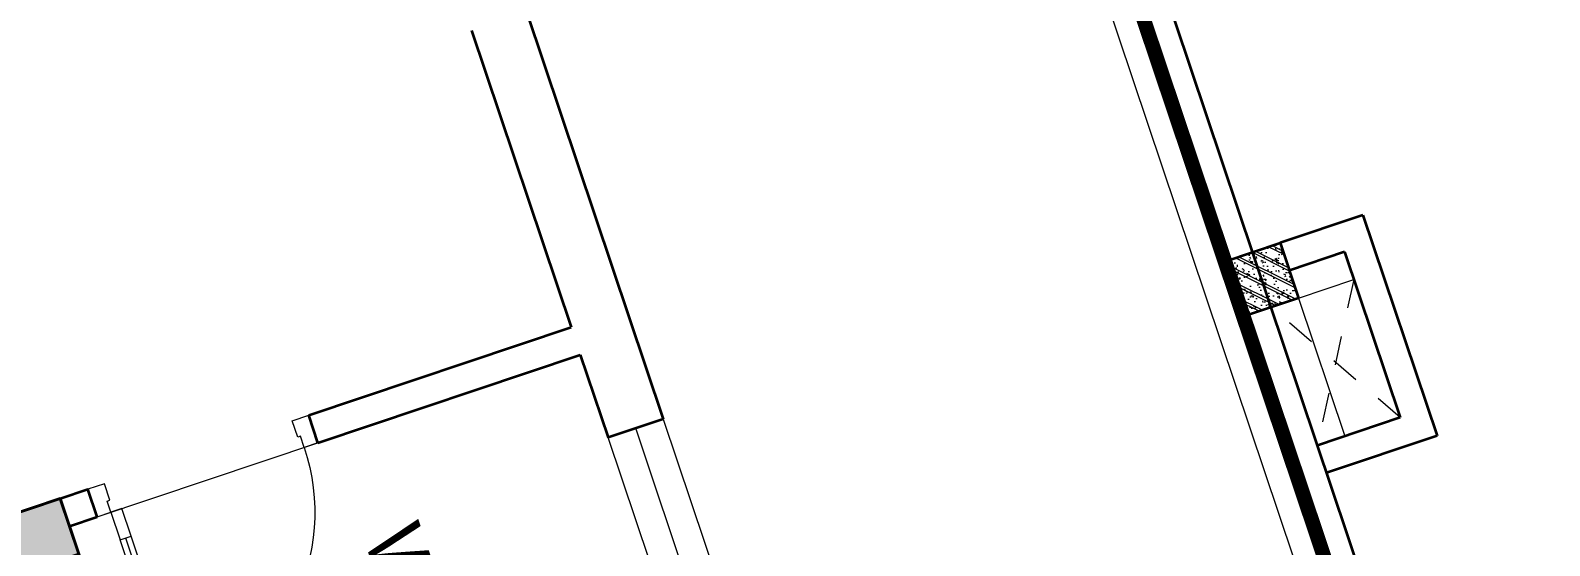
# Model space of a CAD drawing. Header units: metres. Extents: x 568336 to 569219, y 2065964 to 2066430.
# Drawn here: x 568492.28 to 568497.49, y 2066215.81 to 2066217.58 of the extents above; entities that cross this region are included whole.
import ezdxf

# ---------------------------------------------------------------- set-up
doc = ezdxf.new("R2010")
doc.units = ezdxf.units.M
for name, pattern in [('$AUDIT_BAD_LTYPE2', [0]), ('CENTER', [2, 1.25, -0.25, 0.25, -0.25]), ('HIDDEN', [0.375, 0.25, -0.125])]:
    doc.linetypes.add(name, pattern=pattern)
doc.layers.get('0').update_dxf_attribs({"linetype": 'CONTINUOUS'})
for name, color, linetype, lineweight in [('-CENTER', 143, 'CENTER', 13), ('-CONCRETE', 1, 'CONTINUOUS', 35), ('-DIM', 9, 'CONTINUOUS', 13), ('-DOOR', 137, 'CONTINUOUS', 9), ('-HATCH', 8, 'CONTINUOUS', 5), ('-HIDE', 3, 'HIDDEN', 13), ('-LINE1', 7, 'CONTINUOUS', 18), ('-LINE2', 252, 'CONTINUOUS', 9), ('-STEEL1', 1, 'CONTINUOUS', 35), ('-WALL', 4, 'CONTINUOUS', 35), ('TEXT25', 2, 'CONTINUOUS', 13)]:
    doc.layers.add(name, color=color, linetype=linetype, lineweight=lineweight)
doc.layers.add('-RANH GIOI LO DAT', color=12, linetype='CONTINUOUS')
doc.styles.add('SVN_AVO_thuong', font='')
doc.styles.get('SVN_AVO_thuong').set_extended_font_data('SVN-Avo')

# ---------------------------------------------------------------- blocks, each defined once
blk = doc.blocks.new('X-5M-DH-2-CORE$0$A$C75E80C28')
at = {"layer": '-LINE2', "linetype": 'Continuous', "ltscale": 2}
for p, q in [((-510.0000099998433, -21.5000000000291), (-510.0000099998579, -50.60000000000582)), ((-506.8000099998899, -21.5000000000291), (-510.0000099998433, -21.5000000000291)), ((-506.8000099998899, -21.5000000000291), (-506.8000099999044, -50.60000000000582)), ((506.8000100001227, -21.5), (510.0000100000761, -21.5)), ((506.8000100001227, -21.5), (506.8000100001082, -50.59999999997672)), ((510.0000100000761, -21.5), (510.0000100000616, -50.59999999997672)), ((-510.0000099998579, -108.5000000000291), (-510.0000099998433, -79.39999999999418)), ((-506.8000099999044, -108.5000000000291), (-506.8000099998899, -79.39999999999418)), ((-456.2000100000296, -56.79999999998836), (-500.6000099999364, -56.80000000001746)), ((-456.2000100000441, -60), (-500.600009999951, -60.0000000000291)), ((-456.2000100000296, -70), (-500.6000099999364, -70.0000000000291)), ((-456.2000100000296, -73.19999999995343), (-500.6000099999364, -73.19999999998254)), ((-453.2000100000441, -63), (-453.2000100000296, -67)), ((-450.0000099998579, -63), (-450.0000099998433, -67)), ((450.0000100000616, -63), (450.0000100000761, -67)), ((453.200010000015, -63), (453.2000100000296, -67)), ((456.2000100000296, -56.79999999998836), (500.6000100000529, -56.79999999998836)), ((456.200010000015, -60), (500.6000100000383, -60)), ((456.2000100000296, -70), (500.6000100000529, -70)), ((456.2000100000296, -73.19999999995343), (500.6000100000529, -73.19999999995343)), ((506.8000100001227, -108.5), (506.8000100001227, -79.39999999996508)), ((510.0000100000761, -108.5), (510.0000100000761, -79.39999999996508)), ((-731.0000002632733, -148.9999999649008), (730.9999997367267, -148.9999999649299)), ((-731.0000002698944, -1304.999999934109), (-731.0000002632733, -148.9999999649008)), ((-556.8000102631631, -112.4999999912397), (-560.0000102631166, -112.4999999912397)), ((456.800009736864, -112.4999999912397), (460.0000097368174, -112.4999999912397)), ((730.9999997301056, -1304.999999934109), (730.9999997367267, -148.9999999649299)), ((-700.0000002632733, -178.9999999649008), (699.9999997367267, -178.9999999649299)), ((-700.0000002699089, -1224.999999934109), (-700.0000002632733, -178.9999999649008)), ((699.9999997300911, -1224.999999934109), (699.9999997367267, -178.9999999649299)), ((-700.0000002699089, -1224.999999934109), (-400.0000002699089, -1224.999999934138)), ((-400.0000002698944, -1304.999999934138), (-400.0000002699089, -1224.999999934138)), ((699.9999997300911, -1224.999999934109), (399.9999997300911, -1224.999999934109)), ((399.9999997301056, -1304.999999934109), (399.9999997300911, -1224.999999934109)), ((839.9999997301056, -1304.999999934109), (-840.0000002698944, -1304.999999934109)), ((-840.0000002698944, -1364.999999934109), (-840.0000002698944, -1304.999999934109)), ((424.9999997301056, -1308.999999934109), (-425.0000002698944, -1308.999999934109)), ((-425.0000002699089, -1342.999999934109), (-425.0000002698944, -1308.999999934109)), ((424.9999997300911, -1342.999999934109), (-425.0000002699089, -1342.999999934109)), ((-2.6989437174052e-07, -1308.999999934109), (-2.699089236557484e-07, -1342.999999934109)), ((424.9999997300911, -1342.999999934109), (424.9999997301056, -1308.999999934109)), ((839.9999997301056, -1364.999999934109), (839.9999997301056, -1304.999999934109)), ((839.9999997301056, -1364.999999934109), (-840.0000002698944, -1364.999999934109)), ((839.9999997301056, -1394.999999934109), (-840.0000002698944, -1394.999999934109)), ((-840.0000002698944, -1394.999999934109), (-840.0000002698944, -1454.999999934109)), ((429.9999997300911, -1405.999999934138), (-430.0000002699089, -1405.999999934109)), ((-430.0000002699089, -1405.999999934109), (-430.0000002698944, -1445.999999934109)), ((-2.699089236557484e-07, -1405.999999934109), (-2.6989437174052e-07, -1445.999999934109)), ((429.9999997300911, -1405.999999934138), (429.9999997301056, -1445.999999934138)), ((839.9999997301056, -1394.999999934109), (839.9999997301056, -1454.999999934109)), ((-840.0000002698944, -1454.999999934109), (-435.0000002698944, -1454.999999934109)), ((-435.0000002698944, -1449.999999934109), (-435.0000002699089, -1459.999999934109)), ((-435.0000002698944, -1449.999999934109), (-400.0000002698944, -1449.999999934138)), ((-435.0000002699089, -1459.999999934109), (-425.0000002699089, -1459.999999934109)), ((-433.4000002698012, -1451.599999934086), (-433.4000002698012, -1458.399999934074)), ((-433.4000002698012, -1451.599999934086), (-401.6000002697547, -1451.599999934086)), ((-433.4000002698012, -1458.399999934074), (-425.0000002698944, -1458.399999934074)), ((429.9999997301056, -1445.999999934138), (-430.0000002698944, -1445.999999934109)), ((-425.0000002698944, -1458.399999934074), (-425.0000002699089, -1459.999999934109)), ((-401.6000002697547, -1451.599999934086), (-401.6000002697256, -1498.399999934074)), ((399.9999997301056, -1449.999999934109), (-400.0000002698944, -1449.999999934138)), ((-400.0000002698944, -1449.999999934138), (-400.0000002698653, -1499.999999934138)), ((399.9999997301056, -1449.999999934109), (399.9999997301347, -1499.999999934109)), ((434.9999997301056, -1449.999999934109), (399.9999997301056, -1449.999999934109)), ((401.5999997301988, -1451.599999934086), (401.5999997302279, -1498.399999934074)), ((433.3999997302453, -1451.599999934086), (401.5999997301988, -1451.599999934086)), ((433.3999997302453, -1458.399999934074), (424.9999997301056, -1458.399999934074)), ((424.9999997301056, -1458.399999934074), (424.9999997301056, -1459.999999934109)), ((434.9999997301056, -1459.999999934109), (424.9999997301056, -1459.999999934109)), ((433.3999997302453, -1451.599999934086), (433.3999997302453, -1458.399999934074)), ((434.9999997301056, -1449.999999934109), (434.9999997301056, -1459.999999934109)), ((839.9999997301056, -1454.999999934109), (434.9999997301056, -1454.999999934109)), ((-435.0000002698653, -1489.999999934109), (-435.0000002698653, -1499.999999934109)), ((-435.0000002698653, -1489.999999934109), (-425.0000002698653, -1489.999999934109)), ((-435.0000002698653, -1499.999999934109), (-400.0000002698653, -1499.999999934138)), ((-433.4000002697721, -1491.599999934086), (-433.4000002697721, -1498.399999934074)), ((-433.4000002697721, -1491.599999934086), (-425.0000002698653, -1491.599999934086)), ((-433.4000002697721, -1498.399999934074), (-401.6000002697256, -1498.399999934074)), ((-425.0000002698653, -1489.999999934109), (-425.0000002698653, -1491.599999934086)), ((434.9999997301347, -1499.999999934109), (399.9999997301347, -1499.999999934109)), ((433.3999997302744, -1498.399999934074), (401.5999997302279, -1498.399999934074)), ((424.9999997301347, -1489.999999934109), (424.9999997301347, -1491.599999934086)), ((434.9999997301347, -1489.999999934109), (424.9999997301347, -1489.999999934109)), ((433.3999997302744, -1491.599999934086), (424.9999997301347, -1491.599999934086)), ((433.3999997302744, -1491.599999934086), (433.3999997302744, -1498.399999934074)), ((434.9999997301347, -1489.999999934109), (434.9999997301347, -1499.999999934109))]:
    blk.add_line(p, q, dxfattribs=at)
for points in [[(-450.0000000000146, 0), (-450, -130), (450, -130), (449.9999999999854, 0)], [(-200, -29), (200.0000000001164, -29), (200.0000000001164, -101), (-200, -101)], [(-36.0000002632587, -583.9999999649008), (35.9999997367413, -583.9999999649008), (35.99999973675585, -983.9999999649008), (-36.00000026324415, -983.9999999649008)]]:
    blk.add_lwpolyline(points, close=True, dxfattribs=at)
for points in [[(-780.0000002632587, -788.9999999649008), (-751.0000002632587, -788.9999999649299, 0.414213562373095), (-750.0000002632733, -787.9999999649008), (-750.0000002632587, -783.9999999649008), (-750.0000002632587, -779.9999999649008, 0.414213562373095), (-751.0000002632733, -778.9999999649299), (-780.0000002632733, -778.9999999649881, -0.2569775838576673), (-784.1207396915852, -781.9399999648449), (-797.9000002631656, -781.939999964874, -0.414213562373095), (-800.9000002631656, -778.939999964874), (-804.0000002632587, -749.4999999649008, 0.414213562373095), (-807.0000002632587, -746.4999999649008), (-812.0000002632587, -746.4999999649008), (-812.0000002632587, -783.9999999649008), (-812.0000002632587, -821.4999999649008), (-807.0000002632587, -821.4999999649008, 0.414213562373095), (-804.0000002632587, -818.4999999649008), (-800.9000002631656, -789.0599999648693, -0.414213562373095), (-797.9000002631656, -786.0599999648693), (-784.1207396915852, -786.0599999648402, -0.2569775838576673), (-780.0000002632587, -788.9999999647553)], [(779.9999997367413, -788.9999999649299), (750.9999997367413, -788.9999999649008, -0.414213562373095), (749.9999997367267, -787.9999999649299), (749.9999997367413, -783.9999999649299), (749.9999997367413, -779.9999999649299, -0.414213562373095), (750.9999997367267, -778.9999999649008), (779.9999997368432, -778.9999999650172, 0.2569775838576673), (784.1207391653006, -781.939999964874), (797.899999736881, -781.9399999648449, 0.414213562373095), (800.899999736881, -778.9399999648449), (803.9999997367413, -749.4999999649008, -0.414213562373095), (806.9999997367413, -746.4999999649008), (811.9999997367413, -746.4999999649008), (811.9999997367413, -783.9999999649008), (811.9999997367413, -821.4999999649008), (806.9999997367413, -821.4999999649008, -0.414213562373095), (803.9999997367413, -818.4999999649008), (800.899999736881, -789.0599999648402, 0.414213562373095), (797.899999736881, -786.0599999648402), (784.1207391653006, -786.0599999648693, 0.2569775838576672), (779.9999997368577, -788.9999999647844)]]:
    blk.add_lwpolyline(points, format="xyb", dxfattribs=at)
for centre, radius, start, end in [((-500.600009999951, -50.60000000000582), 9.400000000001475, 180, 270), ((-500.600009999951, -50.60000000000582), 6.200000000004374, 180, 270), ((500.6000100000383, -50.59999999997672), 6.200000000004374, 270, 0), ((500.6000100000383, -50.59999999997672), 9.400000000001475, 270, 0), ((-500.6000099999364, -79.39999999999418), 9.399999999997844, 90, 180), ((-500.6000099999364, -79.39999999999418), 6.19999999999734, 90, 180), ((-456.2000100000441, -63), 6.19999999999713, 0, 90), ((-456.2000100000441, -63), 3.000000000000045, 0, 90), ((-456.2000100000296, -67), 6.20000000000076, 270, 0), ((-456.2000100000296, -67), 2.999999999999834, 270, 0), ((456.200010000015, -63), 6.19999999999713, 90, 180), ((456.2000100000296, -67), 6.20000000000076, 180, 270), ((456.200010000015, -63), 3.000000000000045, 90, 180), ((456.2000100000296, -67), 2.999999999999834, 180, 270), ((500.6000100000529, -79.39999999996508), 9.399999999997844, 0, 90), ((500.6000100000529, -79.39999999996508), 6.19999999999734, 0, 90)]:
    blk.add_arc(centre, radius, start, end, dxfattribs=at)
blk = doc.blocks.new('A$C5C575821')
at = {"layer": '-CONCRETE'}
h = blk.add_hatch(color=256, dxfattribs=at)
h.dxf.hatch_style = 1
h.paths.add_polyline_path([(-0.00237559899687767, 200.0000000000146), (-0.00237559899687767, 1.455191522836685e-11), (199.9976244010031, 1.455191522836685e-11), (199.9976244010031, 200.0000000000146)])
blk.add_lwpolyline([(-0.00237559899687767, 1.455191522836685e-11), (199.9976244010031, 1.455191522836685e-11), (199.9976244010031, 200.0000000000146), (-0.00237559899687767, 200.0000000000146)], close=True, dxfattribs=at)
blk = doc.blocks.new('A$C3F71457E')
at = {"layer": '-CONCRETE'}
blk.add_lwpolyline([(-8.760252967476845e-09, -100.0000002632005), (0, 400), (-1500, 400.0000000000582), (-1500.00000001755, -1399.999999999942), (-1.754960976541042e-08, -1400), (-7.895869202911854e-08, -900.0000002632005), (199.9999999912397, -900.0000002982852), (199.9999999824504, -1600), (-1700.00000001755, -1600), (-1700, 600), (200, 600), (199.9999999912397, -100.0000002982852), (6.140908226370811e-08, -100.0000002632005)], dxfattribs=at)
at = {"layer": '-LINE1'}
blk.add_line((-7.895869202911854e-08, -900.0000002632005), (-8.760252967476845e-09, -100.0000002632005), dxfattribs=at)
at = {"layer": '-WALL'}
for p in [(-1699.997624401003, 399.9999999999854), (0.00237559899687767, 399.9999999999854), (-1699.997624401081, -1599.999999999959), (0.002375601565972829, -1600.000000021305)]:
    blk.add_blockref('A$C5C575821', p, dxfattribs=at)
at = {"color": 2, "rotation": 90}
blk.add_blockref('X-5M-DH-2-CORE$0$A$C75E80C28', (-1500.00000000876, -499.9999999999418), dxfattribs=at)
blk = doc.blocks.new('*U18')
at = {"linetype": '$AUDIT_BAD_LTYPE2'}
for p, q in [((70, 100), (69.99999999999999, 599.9999999999982)), ((89.99999999999999, 599.9999999999982), (90, 100))]:
    blk.add_line(p, q, dxfattribs=at)
for points in [[(49.99999999999999, 599.9999999999982), (89.99999999999999, 599.9999999999982), (89.99999999999999, 699.9999999999982), (49.99999999999999, 699.9999999999982), (49.99999999999999, 599.9999999999982)], [(49.99999999999999, 602.9059272893337), (50, 100)], [(50, 100), (90, 100), (90, 0), (50, 0), (50, 100)]]:
    blk.add_lwpolyline(points)
for points in [[(118.2698876160139, 494.5156181119073), (118.2698876160139, 664.1349438079906), (89.99999999999999, 664.1349438079906), (89.99999999999999, 635.8650561920058), (112.6159100928053, 635.8650561920058), (112.6159100928053, 494.5156181119073)], [(0, 0), (50, 0), (50, -40), (60, -40), (60, -100.0001724930698), (0, -100.0001724930698)], [(799.9999999999982, 7.105427357601134e-15), (749.9999999999982, 7.105427357601134e-15), (749.9999999999982, -40), (739.9999999999982, -40), (739.9999999999982, -100.0001724930698), (799.9999999999982, -100.0001724930698)]]:
    blk.add_lwpolyline(points, close=True)
at = {"linetype": '$AUDIT_BAD_LTYPE2', "ltscale": 0.3}
blk.add_arc((50, 0), 699.9999999999982, 0, 90, dxfattribs=at)
blk = doc.blocks.new('M27-T1')
at = {"layer": '-DOOR'}
blk.add_lwpolyline([(204205.0039946692, -685921.5173752704), (204805.0039946692, -685921.5173752636), (204805.0039946715, -686121.4892388987), (204205.0039946715, -686121.4892389055)], close=True, dxfattribs=at)
blk.add_lwpolyline([(204805.0039946703, -686021.4892388987), (204205.0039946703, -686021.5033070878)], dxfattribs=at)
at = {"layer": '-LINE1'}
blk.add_lwpolyline([(205505.0039946695, -684021.4892389304), (201405.0039946695, -684021.489238879)], dxfattribs=at)
at = {"layer": '-LINE2'}
blk.add_line((203904.869864361, -687871.5095266982), (203905.2179072482, -687071.5095403634), dxfattribs=at)
at = {"layer": '-RANH GIOI LO DAT', "linetype": 'HIDDEN', "ltscale": 10, "const_width": 50}
blk.add_lwpolyline([(196705.0039944306, -683921.4892388199), (196705.0039945305, -701917.379578126), (205705.0039946673, -702342.4171502552), (205705.0039946695, -683921.4892389331)], close=True, dxfattribs=at)
at = {"layer": '-WALL'}
for p, q in [((202729.9357420318, -685921.5953796355), (204205.0039946692, -685921.5173752704)), ((204205.0039946692, -685921.5173752704), (204205.0039946715, -686121.4892389055)), ((202729.9357420338, -686121.5478967116), (203804.8698650186, -686121.4892389098)), ((203804.8698650172, -687071.5079703869), (203804.8698650186, -686121.4892389098)), ((203904.8698650186, -686121.4892389087), (204205.0039946715, -686121.4892389055)), ((203904.8698650172, -687071.5079704032), (203904.8698650185, -686121.4892389087)), ((203904.8698651695, -687071.5079704032), (203804.8696926765, -687071.5079703868)), ((203904.869865038, -687871.5079704032), (203804.8696925449, -687871.5079703868)), ((203804.869865016, -687971.5079704043), (203804.8698650161, -687871.5079703868)), ((203904.8698650159, -687971.5079704045), (203904.8698650161, -687871.5079704032))]:
    blk.add_line(p, q, dxfattribs=at)
at = {"layer": '-DOOR', "xscale": -1, "rotation": 269.9999999905862}
blk.add_blockref('*U18', (203904.869865038, -687871.5095266982), dxfattribs=at)
at = {"layer": '-WALL', "rotation": 180.0000000006355}
blk.add_blockref('A$C3F71457E', (204004.8698650161, -689571.5079704021), dxfattribs=at)
at = {"layer": 'TEXT25', "style": 'SVN_AVO_thuong'}
blk.add_text('WC1A', height=200, rotation=359.9999999899488, dxfattribs=at).set_placement((204261.1801802967, -687028.3620629556))
blk = doc.blocks.new('18x35')
at = {"layer": '-HATCH'}
h = blk.add_hatch(dxfattribs=at)
h.set_pattern_fill('CHAU-01', color=256, scale=10, angle=-1.272221872585407e-14, pattern_type=2)
h.set_pattern_definition([(49.99999999999999, (0, 0), (71.72601826007535, -6.275213498259527), [7.5, -82.5]), (355, (0, 0), (-13.87513336129999, 75.21921337000119), [6, -66]), (100.4514, (5.977167999997619, -0.5229339999999638), (57.85093817140217, 68.94395420609534), [6.374019000000001, -70.1142112]), (46.18419999999998, (0, 20), (106.7241048625644, -16.55190143290183), [11.25, -123.75]), (96.63559999999998, (8.89367449999554, 18.62066930000003), (93.46627055487036, 97.41178709004416), [9.561028799999994, -105.1713]), (351.1842, (0, 20), (93.46619451336275, 97.41186009253245), [9, -99]), (20.99999999999998, (10, 15), (59.69070521184616, -40.2618890665339), [7.5, -82.5]), (326.0000000000001, (10, 15), (24.33153319215819, 72.5150045046853), [6, -66]), (71.45139999999999, (14.97422329999972, 11.64483940000002), (84.022262858149, 32.25304967099522), [6.374019000000001, -70.1142112]), (37.49999999999998, (0, 0), (1.215985531729074, 33.28938538313115), [0, -65.19999999999999, 0, -67, 0, -66.25]), (7.499999999999987, (0, 0), (26.30695374421487, 39.44117118823602), [0, -38.2, 0, -63.7, 0, -25.25]), (327.5, (-22.30000000000291, 0), (53.3822436172409, -2.255487173437988), [0, -25, 0, -78, 0, -103.5]), (317.5, (-32.30000000000291, 0), (58.31861693423862, 10.01049823323176), [0, -32.5, 0, -51.8, 0, -73.5]), (44.99999999999999, (0, 0), (-30.05203820042826, 30.05203820042828), []), (44.99999999999999, (0, 12.25), (-30.05203820042826, 30.05203820042828), [])])
h.paths.add_polyline_path([(96508.03118051568, 47993.04977023201), (96508.03118051568, 47793.04977023201), (96708.03118051568, 47793.04977023201), (96708.03118051568, 47993.04977023201)])
at = {"layer": '-STEEL1'}
blk.add_lwpolyline([(96508.03118051568, 47793.04977023201), (96708.03118051568, 47793.04977023201), (96708.03118051568, 47993.04977023201), (96508.03118051568, 47993.04977023201)], close=True, dxfattribs=at)
blk = doc.blocks.new('M1-T1')
at = {"layer": '-CONCRETE', "color": 1, "linetype": 'HIDDEN', "ltscale": 10, "const_width": 50}
blk.add_lwpolyline([(191581.7177010371, 50951.98888872014), (197581.6939540912, 50951.98888872005), (197581.7429788466, 30952.01227472891), (191581.7667257926, 30952.01227472891)], close=True, dxfattribs=at)
at = {"layer": '-HIDE', "ltscale": 10}
for p, q in [((197182.0490192771, 43152.03547770983), (197482.2837154153, 42652.06120874328)), ((197182.0490192771, 42651.91433822195), (197481.4326740175, 43152.03547771199))]:
    blk.add_line(p, q, dxfattribs=at)
at = {"layer": '-LINE1'}
for q in [(197182.0490192771, 43152.03547770983), (197382.0490192567, 42651.91433822195)]:
    blk.add_line((197382.0490192567, 43152.03547770983), q, dxfattribs=at)
at = {"layer": '-LINE1', "lineweight": 18}
blk.add_lwpolyline([(191581.7411493842, 50951.93153578669), (197581.7174024383, 50951.9315357866), (197581.7664271937, 30951.95492153367), (191581.7901741396, 30951.95492153367)], close=True, dxfattribs=at)
at = {"layer": '-WALL'}
for p, q in [((197082.0490192771, 43352.0354777037), (197382.0490192567, 43352.0354777037)), ((197082.0490192771, 43352.0354777037), (197082.0490192771, 42551.91433822195)), ((197182.0490192771, 43252.03547770574), (197382.0490192679, 43252.03547770779)), ((197182.0490192771, 43252.03547770574), (197182.0490192771, 42651.91433822195)), ((197182.0490192771, 42651.91433822195), (197482.0490192771, 42651.91433822195)), ((197082.0490192771, 42551.91433822195), (197482.0490192771, 42551.91433822195))]:
    blk.add_line(p, q, dxfattribs=at)
blk.add_lwpolyline([(196731.8371712676, 48951.96545661415), (197581.8356525643, 48951.96545668071), (197581.8356528644, 34951.87148225863), (196897.2858771308, 34951.86915243657), (196897.2858771305, 35051.86915239949), (197481.4326741947, 35051.87148222604), (197481.4326738949, 48751.96545683069), (196731.8371712676, 48751.96545677615), (196731.8371712676, 48951.96545661415)], dxfattribs=at)
at = {"layer": '-STEEL1'}
blk.add_blockref('18x35', (100874.017838741, -4641.014292522192), dxfattribs=at)

msp = doc.modelspace()

# ---------------------------------------------------------------- block references
at = {"layer": '-CENTER', "xscale": 0.001, "yscale": 0.001, "zscale": 0.001, "rotation": 288.5514997311919}
msp.add_blockref('M27-T1', (569079.760756792, 2066628.0663819), dxfattribs=at)
at = {"layer": '-DIM', "xscale": -0.001, "yscale": 0.001, "zscale": 0.001, "rotation": 18.5516401755757}
msp.add_blockref('M1-T1', (568697.4861339243, 2066238.546378304), dxfattribs=at)

doc.saveas('drawing.dxf')
